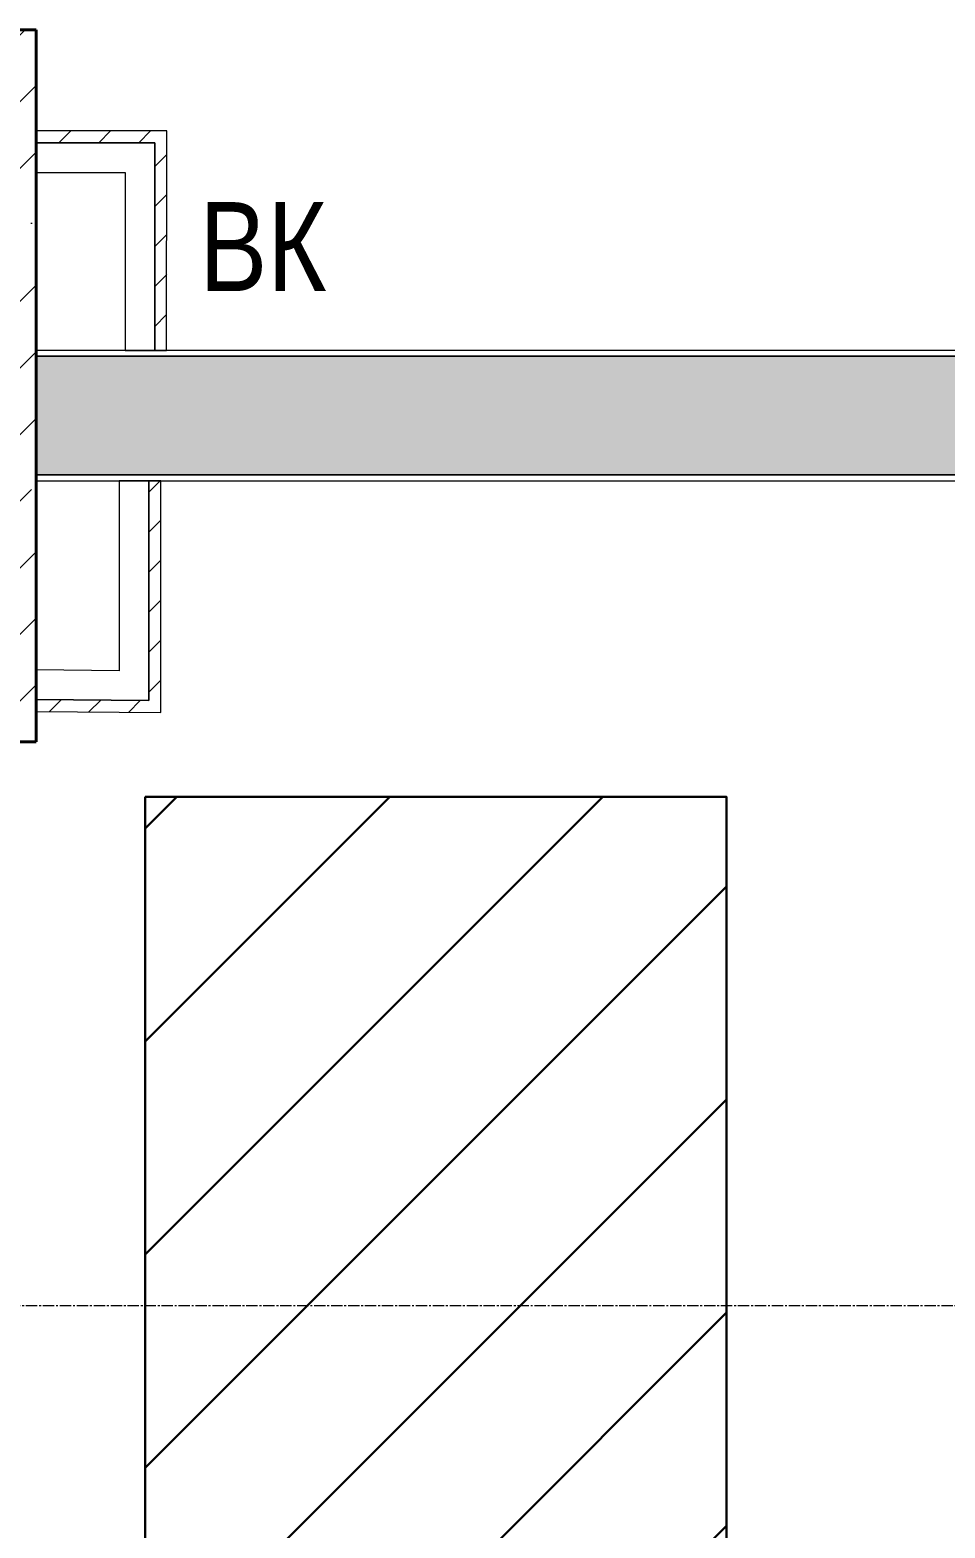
# Model space of a CAD drawing. Header units: millimetres. Extents: x -231292 to 573618, y -153144 to 564035.
# Drawn here: x 8993 to 10536, y -141420 to -138895 of the extents above; entities that cross this region are included whole.
import ezdxf

# ---------------------------------------------------------------- set-up
doc = ezdxf.new("R2010")
doc.units = ezdxf.units.MM
doc.linetypes.add('CENTER2', pattern=[28.575, 19.05, -3.175, 3.175, -3.175])
doc.linetypes.add('HIDDEN2', pattern=[4.7625, 3.175, -1.5875])
doc.layers.get('0').update_dxf_attribs({"color": 250})
for name, color, linetype, lineweight in [('10.3) строит. леса', 20, 'Continuous', 30), ('АР_Колонны', 250, 'Continuous', 35), ('АР_Стены ГКЛ', 250, 'Continuous', 15), ('АР_Стены ЖБ', 250, 'Continuous', 35), ('АР_Стены ПЕНОблок', 250, 'Continuous', 20), ('АР_Тонкая', 250, 'Continuous', 5), ('АР_Штриховка', 250, 'Continuous', 0), ('ВК_Шахты', 5, 'Continuous', 9), ('РД_Оси_100', 250, 'Continuous', 0)]:
    doc.layers.add(name, color=color, linetype=linetype, lineweight=lineweight)
doc.styles.add('style1', font='ARIALN.TTF')

# ---------------------------------------------------------------- blocks, each defined once
blk = doc.blocks.new('оси_рен')
at = {"layer": 'РД_Оси_100', "color": 251, "linetype": 'CENTER2', "true_color": 0x636466}
blk.add_line((1189697.958, 143713.25), (1225207.916, 143713.25), dxfattribs=at)

msp = doc.modelspace()

# ---------------------------------------------------------------- hatches: boundary and pattern name
at = {"layer": '10.3) строит. леса'}
h = msp.add_hatch(dxfattribs=at)
h.set_pattern_fill('ANSI31', color=256, scale=80)
h.set_pattern_definition([(45, (13386.76, 3691.38), (-179.60512, 179.60512), [])])
h.paths.add_polyline_path([(9187.077, -140187.742), (9187.077, -142187.742), (10167.077, -142187.742), (10167.077, -140187.742)])
at = {"layer": 'АР_Стены ГКЛ', "linetype": 'Continuous', "lineweight": 0, "true_color": 0x000000}
h = msp.add_hatch(dxfattribs=at)
h.set_pattern_fill('ANSI31', color=18, scale=15, style=0)
h.set_pattern_definition([(45, (8883.46, -162345.283), (-33.67596, 33.67596), [])])
h.paths.add_polyline_path([(9003.458, -139065.283), (9003.458, -139085.283), (9203.783, -139085.282), (9223.801, -139065.282)], flags=0)
h = msp.add_hatch(dxfattribs=at)
h.set_pattern_fill('ANSI31', color=18, scale=15, angle=-360, style=0)
h.set_pattern_definition([(45, (8883.46, -162345.283), (-33.67596, 33.67596), [])])
h.paths.add_polyline_path([(9223.801, -139065.282), (9203.783, -139085.282), (9203.458, -139435.381), (9223.458, -139435.4)], flags=0)
h = msp.add_hatch(dxfattribs=at)
h.set_pattern_fill('ANSI31', color=18, scale=15, angle=-360, style=0)
h.set_pattern_definition([(45, (8883.46, -162345.283), (-33.67596, 33.67596), [])])
h.paths.add_polyline_path([(9213.458, -139655.283), (9193.458, -139655.283), (9193.458, -140025.744), (9213.458, -140045.933)], flags=0)
h = msp.add_hatch(dxfattribs=at)
h.set_pattern_fill('ANSI31', color=18, scale=15, style=0)
h.set_pattern_definition([(45, (8883.46, -162345.283), (-33.67596, 33.67596), [])])
h.paths.add_polyline_path([(9213.458, -140045.933), (9193.458, -140025.744), (9002.988, -140023.955), (9002.8, -140043.954)], flags=0)
at = {"layer": 'АР_Штриховка', "linetype": 'Continuous', "lineweight": 5, "true_color": 0x000000}
h = msp.add_hatch(dxfattribs=at)
h.set_pattern_fill('ANSI35', color=18, scale=25, style=0)
h.set_pattern_definition([(45, (8883.46, -162345.28), (-112.2532, 112.2532), []), (45, (8995.71, -162345.28), (-112.2532, 112.2532), [198.4375, -39.6875, 0, -39.6875])])
h.paths.add_polyline_path([(8783.458, -140095.283), (9003.458, -140095.283), (9003.458, -138895.283), (8783.458, -138895.283)], flags=0)
at = {"layer": 'АР_Штриховка', "linetype": 'Continuous', "lineweight": 0, "true_color": 0x000000}
h = msp.add_hatch(dxfattribs=at)
h.set_pattern_fill('AR-CONC', color=18, angle=45, style=0)
h.set_pattern_definition([(95, (8883.46, -162345.28), (140.09465, 117.5534), [19.05, -209.55]), (40, (8883.46, -162345.28), (-160.0185, 110.1767), [15.24, -167.6406]), (145.45144, (8895.13, -162335.49), (-19.9238, 227.7301), [16.19, -178.0902]), (91.1842, (8847.54, -162309.36), (221.4102, 161.9534), [28.575, -314.325]), (141.6356, (8866, -162295.87), (-7.0866, 342.8268), [24.285, -267.1356]), (36.1842, (8847.54, -162309.36), (-7.0866, 342.8268), [22.86, -251.4597]), (66, (8874.48, -162300.38), (179.52, 34.89515), [19.05, -209.55]), (11, (8874.48, -162300.38), (-86.54, 173.9412), [15.24, -167.64]), (116.45144, (8889.44, -162297.47), (92.98, 208.8363), [16.19, -178.09]), (82.5, (8883.46, -162345.28), (-57.60547, 61.97341), [0, -165.608, 0, -170.18, 0, -168.275]), (52.5, (8883.46, -162345.28), (-23.58973, 118.087), [0, -97.028, 0, -161.798, 0, -64.135]), (12.5, (8843.406, -162385.335), (99.92786, 91.8262), [0, -63.5, 0, -198.12, 0, -262.89]), (2.5, (8825.45, -162403.3), (86.7639, 122.7224), [0, -82.55, 0, -131.572, 0, -186.69])])
h.paths.add_polyline_path([(9003.458, -139445.283), (9003.458, -139645.283), (15583.458, -139645.283), (15583.458, -139445.283)], flags=0)

# ---------------------------------------------------------------- linework, layer by layer
at = {"layer": '10.3) строит. леса'}
msp.add_lwpolyline([(9187.077, -140187.742), (9187.077, -142187.742), (10167.077, -142187.742), (10167.077, -140187.742)], close=True, dxfattribs=at)
at = {"layer": 'АР_Колонны', "color": 18, "linetype": 'HIDDEN2', "lineweight": 25, "true_color": 0x000000}
for p, q in [((8783.458, -138895.283), (9003.458, -138895.283)), ((9003.458, -138895.283), (9003.458, -140095.283)), ((9003.458, -140095.283), (8783.458, -140095.283))]:
    msp.add_line(p, q, dxfattribs=at)
at = {"layer": 'АР_Колонны', "color": 18, "linetype": 'Continuous', "lineweight": 30, "true_color": 0x000000}
for p, q in [((9003.458, -138895.283), (8783.458, -138895.283)), ((9003.458, -140095.283), (9003.458, -138895.283)), ((8783.458, -140095.283), (9003.458, -140095.283))]:
    msp.add_line(p, q, dxfattribs=at)
at = {"layer": 'АР_Стены ГКЛ', "color": 18, "linetype": 'Continuous', "lineweight": 5, "true_color": 0x000000}
for p, q in [((9223.801, -139065.282), (9003.458, -139065.283)), ((9003.458, -139065.283), (9003.458, -139085.283)), ((9223.458, -139435.4), (9223.801, -139065.282)), ((9203.783, -139085.282), (9003.458, -139085.283)), ((9003.458, -139085.283), (9203.783, -139085.282)), ((9003.458, -139085.283), (9003.458, -139135.283)), ((9203.458, -139435.381), (9203.783, -139085.282)), ((9203.783, -139085.282), (9203.458, -139435.381)), ((9003.458, -139135.283), (9153.736, -139135.283)), ((9153.736, -139135.283), (9153.458, -139435.335)), ((9153.458, -139435.335), (9203.458, -139435.381)), ((9203.458, -139435.381), (9223.458, -139435.4)), ((9193.458, -139655.283), (9143.458, -139655.283)), ((9143.458, -139655.283), (9143.458, -139975.272)), ((9193.458, -140025.744), (9193.458, -139655.283)), ((9213.458, -139655.283), (9193.458, -139655.283)), ((9193.458, -139655.283), (9193.458, -140025.744)), ((9213.458, -140045.933), (9213.458, -139655.283)), ((9003.458, -139973.957), (9002.988, -140023.955)), ((9143.458, -139975.272), (9003.458, -139973.957)), ((9002.988, -140023.955), (9002.8, -140043.954)), ((9002.988, -140023.955), (9193.458, -140025.744)), ((9193.458, -140025.744), (9002.988, -140023.955)), ((9002.8, -140043.954), (9213.458, -140045.933))]:
    msp.add_line(p, q, dxfattribs=at)
at = {"layer": 'АР_Стены ЖБ', "color": 18, "linetype": 'Continuous', "lineweight": 40, "true_color": 0x000000}
for p, q in [((9003.458, -138895.283), (8783.458, -138895.283)), ((9003.458, -140095.283), (9003.458, -138895.283)), ((8783.458, -140095.283), (9003.458, -140095.283))]:
    msp.add_line(p, q, dxfattribs=at)
at = {"layer": 'АР_Стены ПЕНОблок', "color": 18, "linetype": 'Continuous', "lineweight": 20, "true_color": 0x000000}
for p, q in [((9003.458, -139445.283), (9003.458, -139645.283)), ((15583.458, -139445.283), (9003.458, -139445.283)), ((9003.458, -139645.283), (15583.458, -139645.283))]:
    msp.add_line(p, q, dxfattribs=at)
at = {"layer": 'АР_Тонкая', "color": 18, "linetype": 'Continuous', "lineweight": 0, "true_color": 0x000000}
for p, q in [((9003.458, -139435.283), (9003.458, -139445.283)), ((15583.458, -139435.283), (9003.458, -139435.283)), ((9003.458, -139445.283), (15583.458, -139445.283)), ((9003.458, -139645.283), (9003.458, -139655.283)), ((15583.458, -139645.283), (9003.458, -139645.283)), ((9003.458, -139655.283), (15583.458, -139655.283))]:
    msp.add_line(p, q, dxfattribs=at)

# ---------------------------------------------------------------- block references
at = {"rotation": 359.999868838025}
msp.add_blockref('оси_рен', (-1186769.82, -284755.728), dxfattribs=at)

# ---------------------------------------------------------------- texts
at = {"layer": 'ВК_Шахты', "color": 18, "lineweight": 50, "true_color": 0x000000, "style": 'style1'}
msp.add_text('ВК', height=150, dxfattribs=at).set_placement((9278.601, -139335.436))

doc.saveas('drawing.dxf')
